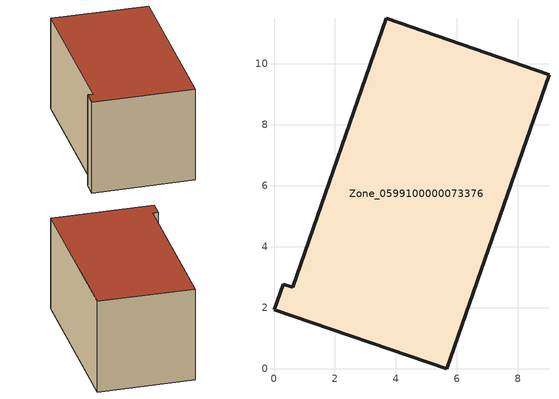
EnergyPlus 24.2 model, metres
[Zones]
Zone_0599100000073376
 floor ground (C_G): 5.66,0 0,1.93 0.3,2.78 0.62,2.67 3.68,11.5 9.02,9.64 z0
 wall outside (C_F): 0.62,2.67 0.3,2.78 0,1.93 5.66,0 9.02,9.64 3.68,11.5 0.62,2.67 z0:5.74
 roof outside (C_R): 9.02,9.64 3.68,11.5 0.62,2.67 0.3,2.78 0,1.93 5.66,0 z5.74
[BUILDING]
Pand.0599100000073376: North Axis=0; Terrain=City; Loads Convergence Tolerance Value=0.04; Temperature Convergence Tolerance Value=0.4; Solar Distribution=FullExterior; Maximum Number of Warmup Days=25; Minimum Number of Warmup Days=1
[Site:Location]
Rotterdam.The.Hague.AP_ZH_NLD Design_Conditions: Latitude=51.96; Longitude=4.45; Time Zone=1; Elevation=-4.5
[SITE:GROUNDTEMPERATURE:BUILDINGSURFACE]
18, 18, 18, 18, 18, 18, 18, 18, 18, 18, 18, 18
[MATERIAL] Thermal Absorptance=0.9; Solar Absorptance=0.7; Visible Absorptance=0.7
Name | Roughness | Thickness | Conductivity | Density | Specific Heat
G.TC.1992-2005 | MediumSmooth | 0.15 | 0.06 | 540 | 1210
F.TC.1992-2005 | Rough | 0.3 | 0.12 | 1920 | 840
R.TC.1992-2005 | MediumRough | 0.2 | 0.08 | 1500 | 1000
[CONSTRUCTION]
C_G: G.TC.1992-2005
C_F: F.TC.1992-2005
C_R: R.TC.1992-2005
[ZONE]
Zone_0599100000073376: Type=1; Multiplier=1; Ceiling Height=Autocalculate; Volume=Autocalculate; Floor Area=autocalculate; Part of Total Floor Area=Yes
[ZONEINFILTRATION:DESIGNFLOWRATE]
Infil_Zone_0599100000073376: Zone or ZoneList or Space or SpaceList=Zone_0599100000073376; Schedule=AlwaysOn; Design Flow Rate Calculation Method=Flow/Area; Flow Rate per Floor Area=0.0015; Constant Term Coefficient=1; Temperature Term Coefficient=0; Velocity Term Coefficient=0; Velocity Squared Term Coefficient=0
[HVACTEMPLATE:ZONE:IDEALLOADSAIRSYSTEM]
Zone_0599100000073376: Maximum Heating Supply Air Temperature=50; Minimum Cooling Supply Air Temperature=13; Maximum Heating Supply Air Humidity Ratio=0.0156; Minimum Cooling Supply Air Humidity Ratio=0.0077; Heating Limit=NoLimit; Cooling Limit=NoLimit; Dehumidification Control Type=ConstantSensibleHeatRatio; Cooling Sensible Heat Ratio=0.7; Dehumidification Setpoint=60; Humidification Control Type=None; Humidification Setpoint=30; Outdoor Air Method=None; Outdoor Air Flow Rate per Person=0.00944; Outdoor Air Flow Rate per Zone Floor Area=0; Outdoor Air Flow Rate per Zone=0; Demand Controlled Ventilation Type=None; Outdoor Air Economizer Type=NoEconomizer; Heat Recovery Type=None; Sensible Heat Recovery Effectiveness=0.7; Latent Heat Recovery Effectiveness=0.65
[ZONECONTROL:THERMOSTAT]
ThermostatControl_Zone_0599100000073376: Zone or ZoneList=Zone_0599100000073376; Control Type Schedule=DualSetpointControlType; Control 1=Thermostat_Zone_0599100000073376; Temperature Difference Between Cutout And Setpoint=0
[THERMOSTATSETPOINT:DUALSETPOINT]
Thermostat_Zone_0599100000073376: Heating Setpoint Temperature Schedule=HeatingSetpoint_Zone_0599100000073376; Cooling Setpoint Temperature Schedule=CoolingSetpoint_Zone_0599100000073376
[SCHEDULE:COMPACT]
HeatingSetpoint_Zone_0599100000073376: Through: 12/31, For: AllDays, Until: 24:00, 21
CoolingSetpoint_Zone_0599100000073376: Through: 12/31, For: AllDays, Until: 24:00, 24
DualSetpointControlType: Through: 12/31, For: AllDays, Until: 24:00, 4
AlwaysOn: Through: 12/31, For: AllDays, Until: 24:00, 1
